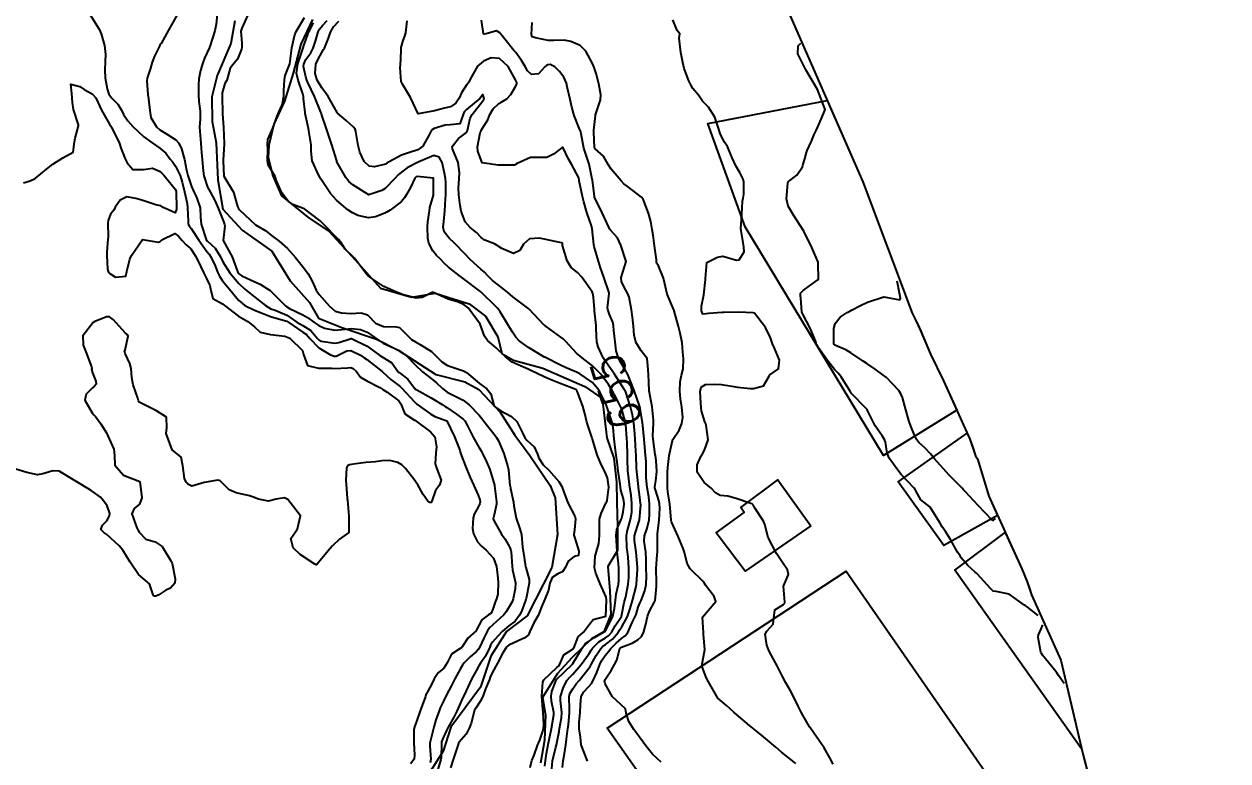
# Model space of a CAD drawing. Header units: metres. Extents: x 292545 to 299085, y 7450245 to 7463078.
# Drawn here: x 296730.3 to 296879.5, y 7461394.4 to 7461485.7 of the extents above; entities that cross this region are included whole.
import ezdxf
from ezdxf.enums import TextEntityAlignment as Align

# ---------------------------------------------------------------- set-up
doc = ezdxf.new("R2010")
doc.units = ezdxf.units.M
for name, color, linetype in [('Area', 45, 'Continuous'), ('Cotas', 45, 'Continuous'), ('Curvas de Nivel 1m', 11, 'Continuous'), ('Curvas de Nivel 5m', 15, 'Continuous'), ('Edificações', 30, 'Continuous'), ('Hidrografia', 140, 'Continuous')]:
    doc.layers.add(name, color=color, linetype=linetype)
doc.styles.add('Style-STANDARD', font='STANDARD.shx')

msp = doc.modelspace()

# ---------------------------------------------------------------- linework, layer by layer
at = {"layer": 'Area'}
msp.add_polyline3d([(296824.81, 7461487.81, 659.6), (296834.25, 7461466.2, 665.11), (296840.39, 7461449.93, 665.02), (296841.13, 7461448.41, 665.09), (296842.68, 7461444.85, 665.62), (296844.28, 7461441.51, 665.56), (296847.54, 7461434.29, 666.28), (296848.24, 7461432.23, 666.05), (296848.47, 7461431.85, 666.07), (296849.89, 7461427.22, 665.39), (296853.98, 7461418.21, 664.12), (296854.64, 7461416.6, 664.11), (296855.2, 7461414.98, 664.23), (296858.84, 7461406.88, 659.52), (296861.2, 7461396.69, 659.38), (296861.6, 7461395.14, 659.33), (296866.39, 7461376.63, 662.44), (296866.95, 7461373.55, 663.14), (296873.93, 7461351.3, 656.9), (296878.39, 7461335.53, 662.44), (296879.54, 7461331.29, 660.37)], dxfattribs=at)
at = {"layer": 'Curvas de Nivel 1m', "flags": 128}
for points, elevation in [([(296749.27, 7461486.98), (296748.15, 7461485), (296747.24, 7461483.35), (296747.1, 7461483.14), (296747.03, 7461483.01), (296746.44, 7461481.79), (296746.15, 7461481.02), (296745.94, 7461480.28), (296745.53, 7461479.03), (296745.49, 7461478.72), (296745.61, 7461477.03), (296745.7, 7461476.47), (296745.84, 7461475.02), (296745.99, 7461474.16), (296746.66, 7461473.01), (296747.11, 7461472.63), (296748.03, 7461472.07), (296749.09, 7461471.41), (296749.45, 7461470.98), (296749.76, 7461470.29), (296750.16, 7461468.97), (296750.38, 7461467.64), (296750.55, 7461466.96), (296751.02, 7461465.63), (296751.32, 7461464.96), (296751.65, 7461464.31), (296752.09, 7461462.95), (296752.13, 7461461.8), (296752.22, 7461460.95), (296752.84, 7461459.04), (296752.89, 7461458.94), (296752.94, 7461458.89), (296753.96, 7461457.95), (296754.6, 7461456.91), (296754.91, 7461456.28), (296755.77, 7461454.9), (296756.88, 7461453.61), (296757.65, 7461452.88), (296758.86, 7461451.9), (296759.46, 7461451.46), (296760.19, 7461450.85), (296760.85, 7461450.47), (296761.41, 7461450.27), (296762.84, 7461449.66), (296764.1, 7461448.81), (296764.82, 7461448.37), (296765.81, 7461447.78), (296766.65, 7461446.77), (296766.8, 7461446.6), (296767.11, 7461446.45), (296768.79, 7461446.2), (296769.27, 7461446.27), (296770.68, 7461446.73), (296770.77, 7461446.76), (296770.8, 7461446.77), (296770.84, 7461446.76), (296770.93, 7461446.73), (296772.79, 7461445.81), (296774.38, 7461444.68), (296774.77, 7461444.43), (296775.84, 7461443.74), (296776.65, 7461442.65), (296776.7, 7461442.59), (296776.75, 7461442.55), (296777.83, 7461441.73), (296778.66, 7461440.63), (296778.73, 7461440.54), (296778.96, 7461440.4), (296780.72, 7461439.43), (296782.09, 7461438.59), (296782.48, 7461438.36), (296782.7, 7461438.23), (296783.86, 7461437.4), (296784.69, 7461436.79), (296784.9, 7461436.56), (296785.22, 7461436.01), (296785.94, 7461434.55), (296786.64, 7461433.3), (296786.93, 7461432.83), (296787.09, 7461432.53), (296787.59, 7461431.5), (296788, 7461430.52), (296788.58, 7461428.6), (296788.6, 7461428.51), (296788.61, 7461428.49), (296788.85, 7461426.51), (296788.84, 7461426.22), (296788.54, 7461424.9), (296788.46, 7461424.58), (296788.44, 7461424.51), (296788.44, 7461424.42), (296788.53, 7461424.21), (296789.48, 7461422.5), (296789.9, 7461421.89), (296790.5, 7461420.86), (296790.62, 7461420.49), (296790.65, 7461420.33), (296790.78, 7461418.49), (296790.84, 7461418.1), (296791.18, 7461416.48), (296791.17, 7461415.74), (296790.91, 7461414.49), (296790.78, 7461414.12), (296790.41, 7461413.51), (296790.02, 7461412.88), (296789.74, 7461412.5), (296788.38, 7461411.26), (296787.98, 7461410.92), (296787.72, 7461410.53), (296787.26, 7461409.63), (296786.77, 7461408.54), (296786.62, 7461408.26), (296786.34, 7461407.96), (296785.56, 7461407.32), (296784.82, 7461406.56), (296784.61, 7461406.27), (296784.32, 7461405.77), (296783.67, 7461404.57), (296783.21, 7461403.66), (296782.65, 7461402.58), (296782.27, 7461401.83), (296781.87, 7461400.98), (296781.71, 7461400.6), (296781.32, 7461399.52), (296781.06, 7461398.6), (296780.89, 7461397.94), (296780.59, 7461396.61), (296780.58, 7461396.23), (296780.68, 7461394.61), (296780.63, 7461394.15)], 654), ([(296754.2, 7461486.92), (296754.06, 7461485.73), (296753.92, 7461484.93), (296753.29, 7461482.99), (296753.26, 7461482.94), (296753.25, 7461482.92), (296753.23, 7461482.85), (296752.64, 7461481.52), (296752.44, 7461480.95), (296752.15, 7461480), (296751.93, 7461478.95), (296751.9, 7461478.22), (296751.9, 7461476.95), (296751.94, 7461476.16), (296752.09, 7461474.95), (296752.08, 7461474), (296752, 7461472.95), (296752.08, 7461471.97), (296752.19, 7461470.95), (296752.24, 7461469.78), (296752.32, 7461468.95), (296752.46, 7461467.54), (296752.54, 7461466.95), (296753.02, 7461465.55), (296753.34, 7461464.94), (296753.93, 7461463.86), (296754.32, 7461462.92), (296754.97, 7461461.27), (296755.12, 7461460.91), (296755.15, 7461460.72), (296754.94, 7461458.91), (296756.05, 7461456.9), (296756.73, 7461455.06), (296756.81, 7461454.89), (296756.89, 7461454.8), (296757.24, 7461454.54), (296758.88, 7461453.78), (296759.54, 7461453.52), (296760.56, 7461452.84), (296760.76, 7461452.73), (296760.87, 7461452.65), (296762.68, 7461450.82), (296762.85, 7461450.7), (296763.15, 7461450.51), (296764.83, 7461449.71), (296765.42, 7461449.38), (296766.17, 7461448.78), (296766.57, 7461448.53), (296766.82, 7461448.38), (296767.51, 7461448.07), (296768.81, 7461447.8), (296769.68, 7461447.88), (296770.82, 7461448.02), (296771.99, 7461447.89), (296772.81, 7461447.55), (296774.05, 7461446.69), (296774.8, 7461446.19), (296775.68, 7461445.78), (296776.78, 7461445.27), (296777.66, 7461444.64), (296778.76, 7461443.5), (296779.67, 7461442.62), (296780.75, 7461441.82), (296781.42, 7461441.28), (296782.14, 7461440.59), (296782.73, 7461440.13), (296783.63, 7461439.66), (296784.71, 7461439.12), (296785.45, 7461438.55), (296786.69, 7461437.27), (296787.02, 7461436.87), (296787.28, 7461436.53), (296788.66, 7461434.75), (296788.83, 7461434.51), (296789.08, 7461434.08), (296789.76, 7461432.5), (296790.24, 7461430.87), (296790.31, 7461430.49), (296790.51, 7461428.56), (296790.52, 7461428.49), (296790.58, 7461428.17), (296790.93, 7461426.49), (296791.01, 7461426.04), (296791.28, 7461424.48), (296791.69, 7461423.31), (296791.93, 7461422.48), (296792.08, 7461420.89), (296792.13, 7461420.47), (296792.44, 7461418.49), (296792.45, 7461418.47), (296792.46, 7461418.39), (296792.9, 7461416.91), (296792.89, 7461416.46), (296792.51, 7461414.55), (296792.49, 7461414.47), (296792.47, 7461414.42), (296792.42, 7461414.29), (296791.93, 7461412.95), (296791.71, 7461412.48), (296791.15, 7461411.72), (296790.38, 7461411.16), (296789.58, 7461410.5), (296789.01, 7461409.86), (296788.35, 7461409.11), (296788.11, 7461408.76), (296788, 7461408.52), (296787.46, 7461407.4), (296786.87, 7461406.53), (296786.65, 7461406.2), (296786.31, 7461405.57), (296785.94, 7461404.91), (296785.74, 7461404.55), (296785.27, 7461403.57), (296784.81, 7461402.55), (296784.64, 7461402.18), (296784.26, 7461401.32), (296783.91, 7461400.57), (296783.53, 7461399.85), (296782.84, 7461398.58), (296782.64, 7461398.17), (296782.21, 7461397.26), (296782.02, 7461396.77), (296782, 7461396.59), (296781.98, 7461394.8), (296781.95, 7461394.59), (296781.54, 7461393.23)], 653), ([(296758.01, 7461486.88), (296757.26, 7461485.24), (296757.16, 7461484.99), (296757.15, 7461484.89), (296757.24, 7461483.37), (296757.27, 7461482.93), (296757.28, 7461482.89), (296757.23, 7461482.64), (296756.73, 7461481.38), (296756.3, 7461480.9), (296755.8, 7461480.3), (296755.44, 7461478.91), (296755.37, 7461478.72), (296755.17, 7461478.37), (296754.84, 7461477.23), (296754.81, 7461476.92), (296754.81, 7461476.58), (296754.85, 7461474.91), (296754.86, 7461474.64), (296754.99, 7461472.91), (296755.05, 7461470.94), (296755.05, 7461470.91), (296755.05, 7461470.88), (296754.96, 7461468.91), (296754.96, 7461468.81), (296755.04, 7461466.91), (296756.21, 7461464.9), (296756.74, 7461463.14), (296756.85, 7461462.89), (296756.99, 7461462.72), (296758.96, 7461460.87), (296760.22, 7461460.12), (296760.95, 7461459.55), (296761.88, 7461458.83), (296762.93, 7461457.94), (296763.9, 7461456.81), (296764.9, 7461455.56), (296765.5, 7461454.79), (296765.98, 7461453.88), (296766.48, 7461452.78), (296766.86, 7461452.23), (296768.12, 7461450.76), (296768.84, 7461450.15), (296769.62, 7461449.96), (296770.83, 7461449.89), (296772.07, 7461449.95), (296772.83, 7461449.71), (296773.85, 7461448.69), (296774.82, 7461448.24), (296776.38, 7461448.22), (296776.82, 7461448.14), (296778.32, 7461446.63), (296778.8, 7461446.34), (296779.39, 7461446.03), (296780.78, 7461445.17), (296781.37, 7461444.6), (296782.07, 7461443.89), (296782.76, 7461443.44), (296784.48, 7461442.84), (296784.75, 7461442.75), (296785.12, 7461442.56), (296786.73, 7461441.21), (296787.64, 7461440.53), (296788.12, 7461439.92), (296788.52, 7461438.51), (296788.57, 7461438.38), (296788.7, 7461438.25), (296789.39, 7461437.81), (296790.69, 7461437.12), (296791.36, 7461436.48), (296792.05, 7461435.09), (296792.36, 7461434.47), (296792.65, 7461434.12), (296793.52, 7461433.33), (296793.94, 7461432.45), (296794.1, 7461431.92), (296794.62, 7461431.12), (296795.32, 7461430.43), (296796.59, 7461429.06), (296796.95, 7461428.42), (296797.16, 7461427.83), (296797.69, 7461426.41), (296798.54, 7461424.76), (296798.65, 7461424.4), (296798.52, 7461423.06), (296798.45, 7461422.47), (296798.45, 7461422.4), (296798.51, 7461422.13), (296798.91, 7461420.81), (296799.06, 7461420.39), (296799.01, 7461419.87), (296798.48, 7461419.75), (296797.72, 7461419.17), (296797.41, 7461418.41), (296797.03, 7461417.84), (296796.45, 7461417.59), (296795.73, 7461417.15), (296795.46, 7461416.43), (296795.27, 7461415.59), (296794.82, 7461414.44), (296794.71, 7461414.15), (296794.41, 7461413.52), (296794.12, 7461412.72), (296794, 7461412.45), (296793.45, 7461411.52), (296792.98, 7461410.46), (296792.81, 7461410.02), (296792.36, 7461409.68), (296791.53, 7461409.3), (296790.35, 7461408.77), (296790.2, 7461408.64), (296790.08, 7461408.49), (296789.62, 7461407.79), (296788.95, 7461406.51), (296788.31, 7461405.34), (296788.06, 7461404.77), (296787.97, 7461404.52), (296787.49, 7461403.33), (296787.18, 7461402.53), (296786.9, 7461401.9), (296786.26, 7461400.95), (296786.11, 7461400.69), (296786.06, 7461400.54), (296785.71, 7461399.08), (296785.51, 7461398.55), (296785.07, 7461397.71), (296784.21, 7461396.74), (296784.14, 7461396.62), (296784.12, 7461396.56), (296784.1, 7461396.45), (296783.48, 7461394.57), (296783.13, 7461393.53)], 652), ([(296793.03, 7461393.6), (296793.23, 7461394.46), (296793.52, 7461395.13), (296793.98, 7461396.45), (296794.04, 7461396.62), (296794.21, 7461396.96), (296794.57, 7461398.1), (296794.65, 7461398.44), (296794.69, 7461398.9), (296794.62, 7461400.44), (296794.58, 7461400.77), (296794.45, 7461402.45), (296794.58, 7461404.16), (296794.73, 7461404.44), (296796.32, 7461405.97), (296796.55, 7461406.19), (296796.69, 7461406.42), (296797.2, 7461407.54), (296798.34, 7461408.3), (296798.41, 7461408.4), (296798.97, 7461409.78), (296799.63, 7461410.38), (296800.38, 7461411.38), (296800.82, 7461411.93), (296802.39, 7461412.35), (296802.48, 7461414.3), (296802.48, 7461414.35), (296802.43, 7461414.7), (296801.69, 7461416.36), (296801.14, 7461417.68), (296801, 7461418.36), (296801.08, 7461419.77), (296801.23, 7461420.36), (296801.51, 7461421.36), (296801.63, 7461422.36), (296801.6, 7461423.28), (296801.63, 7461424.36), (296801.83, 7461425.07), (296802.41, 7461426.35), (296802.47, 7461426.44), (296802.57, 7461426.71), (296802.76, 7461428.35), (296802.6, 7461429.5), (296802.23, 7461430.35), (296801.81, 7461431.17), (296801.31, 7461432.36), (296800.74, 7461434.28), (296800.72, 7461434.37), (296800.66, 7461434.56), (296800.05, 7461436.38), (296799.79, 7461437.48), (296799.56, 7461438.38), (296798.86, 7461440.25), (296798.78, 7461440.39), (296798.72, 7461440.43), (296798.66, 7461440.46), (296796.73, 7461441.18), (296795.49, 7461441.69), (296794.75, 7461442), (296793.89, 7461442.45), (296793.1, 7461442.81), (296792.76, 7461442.96), (296791.89, 7461443.35), (296790.77, 7461443.84), (296789.96, 7461444.5), (296788.79, 7461445.61), (296787.73, 7461446.53), (296787.34, 7461447.06), (296786.82, 7461448.54), (296785.31, 7461450.56), (296784.85, 7461450.96), (296784.14, 7461451.28), (296782.86, 7461451.65), (296781.02, 7461452.46), (296780.87, 7461452.46), (296779.64, 7461451.84), (296778.86, 7461451.76), (296777.31, 7461452.2), (296776.87, 7461452.37), (296776.16, 7461452.66), (296775.24, 7461453.04), (296774.88, 7461453.22), (296773.27, 7461454.31), (296772.89, 7461454.59), (296772.83, 7461454.63), (296772.76, 7461454.7), (296772.35, 7461455.26), (296771.22, 7461456.72), (296770.93, 7461457.01), (296770.06, 7461457.86), (296769.49, 7461458.74), (296769.25, 7461459.05), (296768.95, 7461459.35), (296767.57, 7461460.76), (296766.97, 7461461.34), (296765.08, 7461462.8), (296765.02, 7461462.83), (296764.99, 7461462.84), (296763.57, 7461463.38), (296763, 7461463.78), (296762.21, 7461464.83), (296761.55, 7461466.31), (296761.38, 7461466.84), (296761.04, 7461467.49), (296760.52, 7461468.31), (296760.45, 7461468.85), (296760.47, 7461470.24), (296760.44, 7461470.85), (296760.49, 7461471.46), (296761.11, 7461472.84), (296761.63, 7461474.33), (296761.84, 7461474.83), (296762.25, 7461475.72), (296762.46, 7461476.83), (296762.48, 7461477.51), (296762.56, 7461478.83), (296762.65, 7461479.36), (296763.2, 7461480.82), (296763.47, 7461482.82), (296763.78, 7461484.28), (296764, 7461484.81), (296765.03, 7461486.55)], 652), ([(296795.64, 7461392.95), (296795.8, 7461394.43), (296796.2, 7461396.1), (296796.28, 7461396.34), (296796.3, 7461396.42), (296796.6, 7461398.05), (296796.66, 7461398.42), (296796.91, 7461399.75), (296796.93, 7461400.41), (296796.77, 7461401.91), (296796.78, 7461402.41), (296797.14, 7461403.57), (296797.62, 7461404.41), (296797.94, 7461404.77), (296798.31, 7461405.15), (296799.36, 7461406.38), (296800.34, 7461407.74), (296800.58, 7461408.13), (296800.75, 7461408.37), (296801.55, 7461409.16), (296802.36, 7461409.65), (296802.78, 7461409.94), (296803.09, 7461410.34), (296803.57, 7461411.15), (296804.34, 7461412.33), (296804.36, 7461412.37), (296804.4, 7461412.57), (296804.69, 7461414.06), (296804.75, 7461414.33), (296804.86, 7461414.76), (296805.18, 7461416.32), (296805.26, 7461417.13), (296805.24, 7461418.32), (296805.15, 7461419.65), (296805.08, 7461420.32), (296805.02, 7461420.84), (296804.97, 7461422.32), (296805.06, 7461422.86), (296805.46, 7461424.32), (296805.61, 7461425.24), (296805.64, 7461426.31), (296805.52, 7461427.36), (296805.38, 7461428.31), (296805.19, 7461429.73), (296805.14, 7461430.31), (296805.09, 7461431.85), (296805.08, 7461432.32), (296805.05, 7461433.92), (296805.02, 7461434.32), (296804.86, 7461436.14), (296804.83, 7461436.32), (296804.69, 7461436.95), (296804.37, 7461438), (296804.23, 7461438.33), (296803.72, 7461439.34), (296803.19, 7461440.34), (296802.73, 7461441.08), (296801.78, 7461442.36), (296800.76, 7461443.4), (296799.45, 7461444.38), (296798.78, 7461444.94), (296797.44, 7461446.41), (296797.11, 7461446.72), (296796.81, 7461446.94), (296794.99, 7461448.27), (296794.82, 7461448.39), (296794.8, 7461448.42), (296794.77, 7461448.44), (296792.84, 7461450.46), (296790.86, 7461451.95), (296790.21, 7461452.5), (296788.88, 7461453.56), (296788.34, 7461453.97), (296787.78, 7461454.53), (296787.36, 7461454.99), (296786.9, 7461455.36), (296785.58, 7461456.55), (296784.92, 7461457.27), (296783.65, 7461458.57), (296782.95, 7461459.22), (296782.36, 7461459.99), (296782.24, 7461460.59), (296782.3, 7461461.26), (296782.44, 7461462.59), (296782.52, 7461464.1), (296782.54, 7461464.59), (296782.56, 7461466.12), (296782.51, 7461466.59), (296782.38, 7461467.25), (296782.1, 7461468.59), (296781.71, 7461469.24), (296781.07, 7461469.45), (296779.11, 7461468.63), (296779.08, 7461468.61), (296779.06, 7461468.61), (296777.77, 7461467.93), (296777.04, 7461467.41), (296776.65, 7461467.05), (296776.28, 7461466.66), (296775.02, 7461465.37), (296774.6, 7461465.1), (296773.36, 7461464.7), (296773.1, 7461464.61), (296773.01, 7461464.6), (296772.79, 7461464.7), (296771.02, 7461465.84), (296770.54, 7461466.24), (296770.17, 7461466.73), (296769.06, 7461468.69), (296769.03, 7461468.75), (296769.02, 7461468.79), (296768.42, 7461470.76), (296768.1, 7461471.76), (296767.76, 7461472.76), (296767.13, 7461474.59), (296767.08, 7461474.77), (296767.05, 7461474.85), (296766.29, 7461476.78), (296765.44, 7461478.52), (296765.32, 7461478.79), (296765.19, 7461479.19), (296764.9, 7461480.49), (296764.93, 7461480.79), (296765.21, 7461481.35), (296765.81, 7461482.19), (296766.11, 7461482.78), (296766.38, 7461483.63), (296766.73, 7461484.78), (296766.9, 7461485.13), (296767.26, 7461485.56), (296767.84, 7461486.2)], 654), ([(296800.14, 7461394.38), (296800.08, 7461394.49), (296799.35, 7461396.39), (296799.24, 7461397.37), (296799.11, 7461398.39), (296799.08, 7461399.22), (296799.2, 7461400.39), (296799.25, 7461401.37), (296799.36, 7461402.38), (296799.67, 7461402.99), (296800.29, 7461403.65), (296800.64, 7461404.02), (296800.84, 7461404.36), (296801.29, 7461405.38), (296801.66, 7461406.36), (296801.87, 7461406.81), (296802.33, 7461407.48), (296802.72, 7461407.97), (296803.03, 7461408.34), (296803.69, 7461409), (296804.36, 7461409.58), (296804.78, 7461409.91), (296805.12, 7461410.32), (296805.7, 7461411.63), (296806.04, 7461412.31), (296806.15, 7461412.55), (296806.41, 7461413.45), (296806.66, 7461414.06), (296806.78, 7461414.3), (296807.24, 7461415.48), (296807.39, 7461416.29), (296807.43, 7461417.31), (296807.42, 7461418.29), (296807.39, 7461419.38), (296807.35, 7461420.29), (296807.15, 7461421.65), (296807.19, 7461422.29), (296807.54, 7461423.27), (296807.77, 7461424.29), (296807.83, 7461425.01), (296807.83, 7461426.29), (296807.72, 7461427.14), (296807.51, 7461428.29), (296807.4, 7461429.49), (296807.41, 7461430.29), (296807.38, 7461431.53), (296807.31, 7461432.29), (296807.19, 7461433.75), (296807.14, 7461434.3), (296806.99, 7461435.98), (296806.96, 7461436.3), (296806.7, 7461437.86), (296806.62, 7461438.3), (296806.58, 7461438.42), (296805.93, 7461440.31), (296805.39, 7461441.67), (296805.12, 7461442.32), (296804.76, 7461442.98), (296804.25, 7461443.81), (296803.97, 7461444.33), (296803.7, 7461445.26), (296803.55, 7461446.34), (296803.39, 7461447.77), (296803.35, 7461448.34), (296803.27, 7461448.78), (296802.84, 7461449.76), (296802.64, 7461450.35), (296802.62, 7461450.58), (296802.81, 7461452.35), (296802.8, 7461452.42), (296802.14, 7461454.36), (296801.72, 7461455.54), (296801.47, 7461456.36), (296800.94, 7461458.18), (296800.9, 7461458.37), (296800.89, 7461458.42), (296800.7, 7461460.37), (296800.62, 7461460.73), (296800.05, 7461462.38), (296799.68, 7461463.71), (296799.52, 7461464.38), (296799.11, 7461466.31), (296799.1, 7461466.39), (296799.04, 7461466.7), (296798.16, 7461468.4), (296797.74, 7461469.08), (296797.11, 7461470.42), (296797.1, 7461470.44), (296797.08, 7461470.46), (296797.03, 7461470.47), (296796.95, 7461470.42), (296795.89, 7461469.62), (296795.07, 7461469.22), (296794.31, 7461469.2), (296793.07, 7461469.19), (296791.4, 7461468.48), (296791.2, 7461468.35), (296791.06, 7461468.28), (296789.31, 7461468.26), (296789.06, 7461468.28), (296787.06, 7461468.53), (296786.54, 7461470), (296786.48, 7461470.54), (296786.83, 7461472.26), (296786.93, 7461472.53), (296786.99, 7461472.65), (296787.11, 7461472.86), (296787.75, 7461473.89), (296788.01, 7461474.52), (296788.42, 7461475.24), (296789.15, 7461475.91), (296789.52, 7461476.13), (296790.11, 7461476.5), (296790.63, 7461477.03), (296791.17, 7461477.93), (296791.35, 7461478.32), (296791.35, 7461478.49), (296791.3, 7461478.6), (296791.19, 7461478.82), (296790.29, 7461480.5), (296789.21, 7461481.5), (296788.16, 7461481.57), (296787.21, 7461481.14), (296786.49, 7461480.54), (296785.56, 7461478.93), (296785.39, 7461478.56), (296785.32, 7461478.42), (296785.18, 7461478.24), (296784.49, 7461477.24), (296784.19, 7461476.57), (296783.79, 7461475.93), (296783.14, 7461475.51), (296782.41, 7461475.32), (296781.14, 7461475.01), (296779.13, 7461474.63), (296778.16, 7461476.64), (296777.18, 7461478.29), (296777.01, 7461478.65), (296776.91, 7461480.36), (296776.92, 7461480.65), (296777, 7461482.43), (296777, 7461482.65), (296777.02, 7461482.86), (296777.24, 7461483.59), (296777.53, 7461484.36), (296777.58, 7461484.65), (296777.77, 7461486.15)], 656), ([(296809.28, 7461394.27), (296808.19, 7461395.25), (296807.35, 7461396.29), (296806.23, 7461397.79), (296805.85, 7461398.31), (296805.24, 7461399.31), (296804.92, 7461400.32), (296804.82, 7461400.88), (296804.26, 7461401.41), (296803.23, 7461402.34), (296802.3, 7461403.95), (296802.25, 7461404.35), (296802.26, 7461404.39), (296802.3, 7461404.51), (296803.05, 7461405.61), (296803.48, 7461406.34), (296803.75, 7461406.91), (296804.15, 7461408.33), (296804.23, 7461408.45), (296804.35, 7461408.52), (296805.67, 7461409), (296806.36, 7461409.43), (296806.83, 7461409.84), (296807.05, 7461410.29), (296807.34, 7461411.34), (296807.57, 7461412.29), (296807.79, 7461412.89), (296808.41, 7461414.06), (296808.49, 7461414.2), (296808.52, 7461414.28), (296808.68, 7461416.04), (296808.7, 7461416.28), (296808.69, 7461416.52), (296808.63, 7461418.28), (296808.78, 7461419.98), (296808.81, 7461420.28), (296808.81, 7461420.59), (296808.79, 7461422.28), (296808.81, 7461422.57), (296809.01, 7461424.27), (296809.08, 7461425.74), (296809.06, 7461426.27), (296808.97, 7461426.68), (296808.58, 7461427.88), (296808.47, 7461428.28), (296808.46, 7461428.4), (296808.59, 7461429.11), (296808.71, 7461430.28), (296808.62, 7461431.65), (296808.54, 7461432.28), (296808.52, 7461432.39), (296808.26, 7461434.28), (296808.24, 7461434.7), (296808.31, 7461436.28), (296808.31, 7461436.66), (296808.15, 7461438.29), (296808.02, 7461438.98), (296807.78, 7461440.29), (296807.73, 7461441.3), (296807.68, 7461442.29), (296807.61, 7461443.44), (296807.51, 7461444.29), (296806.78, 7461445.23), (296806.13, 7461446.31), (296805.93, 7461447.18), (296805.84, 7461448.31), (296805.72, 7461449.43), (296805.59, 7461450.31), (296805.29, 7461451.89), (296805.14, 7461452.32), (296804.88, 7461452.78), (296804.35, 7461453.79), (296804.31, 7461454.33), (296804.91, 7461456.32), (296804.24, 7461458.33), (296803.85, 7461459.24), (296802.96, 7461460.19), (296802.85, 7461460.35), (296802.75, 7461460.57), (296801.94, 7461462.36), (296801.01, 7461464.29), (296800.98, 7461464.37), (296800.98, 7461464.41), (296800.74, 7461466.37), (296800.68, 7461466.73), (296800.34, 7461468.38), (296799.96, 7461469.5), (296799.67, 7461470.38), (296799.35, 7461472.14), (296799.3, 7461472.39), (296799.11, 7461472.85), (296798.46, 7461474.4), (296798.19, 7461475.45), (296797.96, 7461476.4), (296797.6, 7461477.98), (296797.5, 7461478.41), (296797.19, 7461479.16), (296796.67, 7461479.89), (296796.06, 7461480.43), (296795.49, 7461480.72), (296795.21, 7461480.7), (296795.02, 7461480.63), (296794.82, 7461480.44), (296794.04, 7461479.6), (296793.19, 7461479.48), (296792.69, 7461479.96), (296792.4, 7461480.47), (296791.96, 7461481.23), (296791.22, 7461482.21), (296790.99, 7461482.49), (296789.86, 7461483.89), (296789.38, 7461484.51), (296789.25, 7461484.65), (296788.86, 7461484.92), (296787.55, 7461484.53), (296787.29, 7461484.49), (296787.25, 7461484.49), (296787.21, 7461484.53), (296786.98, 7461486.25)], 657), ([(296830.57, 7461394.02), (296830.19, 7461394.78), (296829.48, 7461396.03), (296828.22, 7461397.81), (296828.13, 7461397.95), (296828.06, 7461398.04), (296827.66, 7461398.62), (296826.82, 7461400.06), (296826.62, 7461400.43), (296826.26, 7461401.19), (296825.84, 7461402.07), (296825.28, 7461403.09), (296824.73, 7461404.09), (296824.31, 7461404.89), (296823.68, 7461406.1), (296822.96, 7461407.48), (296822.63, 7461408.11), (296822.35, 7461408.77), (296822.14, 7461410.11), (296822.38, 7461410.51), (296823.14, 7461411.35), (296823.22, 7461412.1), (296823.35, 7461413.15), (296824.41, 7461413.81), (296824.57, 7461413.92), (296824.61, 7461414.09), (296824.44, 7461416.09), (296825.04, 7461417.5), (296824.93, 7461418.09), (296824.47, 7461418.77), (296823.58, 7461420.1), (296822.51, 7461422.11), (296822.13, 7461423.71), (296821.96, 7461424.12), (296820.85, 7461425.84), (296820.66, 7461426.14), (296820.63, 7461426.2), (296820.56, 7461426.27), (296820.4, 7461426.31), (296818.57, 7461426.94), (296817.53, 7461427.21), (296816.57, 7461427.31), (296816, 7461427.62), (296815.48, 7461428.2), (296814.99, 7461428.61), (296814.59, 7461428.91), (296813.73, 7461430.22), (296813.72, 7461431.11), (296814.22, 7461432.21), (296814.37, 7461432.48), (296814.64, 7461432.92), (296815.08, 7461434.2), (296814.85, 7461436.04), (296814.8, 7461436.21), (296814.76, 7461436.28), (296814.69, 7461436.45), (296814.28, 7461437.79), (296814.22, 7461438.21), (296814.19, 7461438.74), (296814.09, 7461440.22), (296814.21, 7461440.73), (296814.74, 7461441.08), (296815.83, 7461441.1), (296816.74, 7461441.06), (296818.02, 7461440.88), (296818.73, 7461440.72), (296820.3, 7461440.57), (296820.73, 7461440.56), (296821.94, 7461440.91), (296822.65, 7461442.11), (296822.68, 7461442.18), (296822.75, 7461442.26), (296823.83, 7461443.03), (296823.93, 7461444.1), (296823.32, 7461445.58), (296823.06, 7461446.11), (296822.8, 7461446.85), (296822.18, 7461448.12), (296820.84, 7461449.9), (296820.67, 7461449.96), (296818.84, 7461450.02), (296817.04, 7461449.98), (296816.84, 7461449.98), (296815.14, 7461449.89), (296814.84, 7461449.82), (296814.44, 7461449.8), (296814.28, 7461450.21), (296814.27, 7461450.79), (296814.55, 7461452.2), (296814.75, 7461454.07), (296814.76, 7461454.2), (296814.91, 7461456.2), (296816.26, 7461456.85), (296816.92, 7461456.96), (296818.61, 7461456.47), (296818.92, 7461456.53), (296819.56, 7461457.52), (296819.52, 7461458.15), (296819.42, 7461458.63), (296819.17, 7461460.16), (296819.16, 7461460.36), (296819.25, 7461462.16), (296819.35, 7461463.81), (296819.42, 7461464.15), (296819.52, 7461464.66), (296819.5, 7461466.15), (296819.41, 7461466.53), (296819.04, 7461467.25), (296818.53, 7461468.17), (296818.08, 7461469.16), (296817.67, 7461470.17), (296817.47, 7461470.56), (296817.09, 7461471.16), (296816.58, 7461472.19), (296816.32, 7461472.98), (296815.92, 7461474.19), (296815.15, 7461475.44), (296814.77, 7461475.82), (296814.4, 7461476.21), (296813.87, 7461476.93), (296813.17, 7461477.77), (296812.92, 7461478.23), (296812.71, 7461478.7), (296812.13, 7461480.24), (296811.95, 7461480.98), (296811.69, 7461482.24), (296811.49, 7461484.01), (296811.52, 7461484.25), (296811.56, 7461484.55), (296811.26, 7461484.96), (296810.69, 7461486.26)], 659), ([(296794.84, 7461393.77), (296794.9, 7461394.44), (296795.06, 7461395.31), (296795.25, 7461396.43), (296795.41, 7461397.24), (296795.65, 7461398.43), (296795.95, 7461400.13), (296795.95, 7461400.42), (296795.66, 7461401.83), (296795.6, 7461402.43), (296795.69, 7461403.02), (296796.24, 7461404.42), (296796.3, 7461404.51), (296797.26, 7461405.46), (296798.26, 7461406.4), (296798.29, 7461406.43), (296798.32, 7461406.48), (296799.47, 7461408.38), (296799.82, 7461408.91), (296800.36, 7461409.31), (296801, 7461409.72), (296802.09, 7461410.35), (296802.27, 7461410.46), (296802.38, 7461410.62), (296802.99, 7461411.74), (296803.25, 7461412.34), (296803.46, 7461413.29), (296803.58, 7461414.34), (296803.68, 7461415.09), (296803.95, 7461416.33), (296804.01, 7461416.78), (296803.99, 7461418.33), (296803.96, 7461418.84), (296803.81, 7461420.34), (296803.76, 7461421.08), (296803.69, 7461422.34), (296803.78, 7461423.08), (296804.31, 7461424.33), (296804.37, 7461424.49), (296804.55, 7461425.28), (296804.69, 7461426.19), (296804.69, 7461426.32), (296804.57, 7461426.88), (296804.24, 7461427.99), (296804.21, 7461428.33), (296804.16, 7461428.76), (296803.92, 7461430.33), (296803.79, 7461431.49), (296803.69, 7461432.33), (296803.57, 7461433.26), (296803.44, 7461434.34), (296803.29, 7461435.73), (296803.19, 7461436.34), (296803.07, 7461436.73), (296802.7, 7461437.86), (296802.52, 7461438.35), (296802.39, 7461438.67), (296801.51, 7461440.36), (296800.74, 7461441.32), (296799.19, 7461442.39), (296798.76, 7461442.6), (296797.48, 7461443.13), (296796.76, 7461443.46), (296794.83, 7461444.44), (296794.77, 7461444.47), (296794.7, 7461444.52), (296792.79, 7461445.65), (296791.67, 7461446.48), (296791.25, 7461446.93), (296790.81, 7461447.56), (296790.23, 7461448.5), (296789.28, 7461450.06), (296788.99, 7461450.51), (296788.85, 7461450.67), (296786.9, 7461452.54), (296786.89, 7461452.56), (296786.87, 7461452.56), (296786.74, 7461452.68), (296784.89, 7461454.09), (296784.22, 7461454.57), (296782.9, 7461455.61), (296782.41, 7461456.08), (296781.89, 7461456.6), (296781.39, 7461457.07), (296780.93, 7461457.63), (296780.45, 7461458.61), (296780.33, 7461459.23), (296780.28, 7461460.62), (296780.34, 7461461.25), (296780.53, 7461462.61), (296780.58, 7461463.03), (296781.01, 7461464.53), (296781.03, 7461464.61), (296781.03, 7461464.63), (296781.04, 7461466.61), (296781.03, 7461466.64), (296781, 7461466.64), (296779.04, 7461466.84), (296778.87, 7461466.8), (296778.73, 7461466.63), (296778.16, 7461465.5), (296777.7, 7461464.64), (296777.44, 7461464.21), (296777, 7461463.72), (296775.66, 7461462.67), (296775.25, 7461462.42), (296774.99, 7461462.3), (296773.83, 7461461.84), (296772.98, 7461461.72), (296771.66, 7461462.03), (296770.99, 7461462.34), (296770.41, 7461462.73), (296769.63, 7461463.37), (296769, 7461463.92), (296768.26, 7461464.76), (296767.03, 7461466.6), (296766.93, 7461466.77), (296766.75, 7461467.06), (296765.97, 7461468.78), (296765.87, 7461469.98), (296765.86, 7461470.78), (296765.62, 7461472.27), (296765.51, 7461472.79), (296765.13, 7461474.65), (296765.11, 7461474.76), (296765.1, 7461474.79), (296764.9, 7461476.54), (296764.9, 7461476.79), (296764.84, 7461477.11), (296764.23, 7461478.8), (296764.05, 7461479.66), (296764.19, 7461480.81), (296764.72, 7461482.3), (296764.87, 7461482.8), (296764.94, 7461483.08), (296765.24, 7461483.87), (296765.47, 7461484.57), (296765.55, 7461484.79), (296766.14, 7461485.91)], 653), ([(296825.97, 7461394.07), (296824.2, 7461395.49), (296823.47, 7461396.1), (296822.21, 7461397.17), (296821.7, 7461397.6), (296821.03, 7461398.13), (296820.23, 7461398.78), (296818.62, 7461400.16), (296818.26, 7461400.47), (296817.35, 7461401.26), (296816.27, 7461402.19), (296815.13, 7461404.2), (296814.86, 7461404.76), (296814.32, 7461406.21), (296814.68, 7461408.2), (296814.52, 7461410.06), (296814.5, 7461410.21), (296814.5, 7461410.33), (296814.39, 7461412.21), (296816.05, 7461414.19), (296815.83, 7461414.78), (296814.75, 7461416.21), (296814.63, 7461416.39), (296814.45, 7461416.65), (296812.86, 7461418.23), (296812.47, 7461418.87), (296812.15, 7461420.23), (296812, 7461420.73), (296811.36, 7461422.24), (296810.53, 7461424.05), (296810.49, 7461424.21), (296810.49, 7461424.25), (296810.49, 7461424.29), (296810.32, 7461426.25), (296810.1, 7461427.78), (296810.03, 7461428.26), (296810.03, 7461429.69), (296810.06, 7461430.26), (296810.08, 7461430.79), (296810.24, 7461432.26), (296810.65, 7461434.13), (296810.68, 7461434.22), (296810.71, 7461434.25), (296811.49, 7461435.42), (296811.83, 7461436.24), (296811.94, 7461436.99), (296811.84, 7461438.24), (296811.66, 7461439.29), (296811.59, 7461440.24), (296811.6, 7461441.38), (296811.77, 7461442.24), (296811.98, 7461443.02), (296812.03, 7461444.24), (296811.96, 7461445.06), (296811.85, 7461446.24), (296811.63, 7461447.42), (296811.41, 7461448.24), (296810.89, 7461450.21), (296810.87, 7461450.25), (296810.84, 7461450.32), (296810.02, 7461452.26), (296809.78, 7461453.16), (296809.53, 7461454.26), (296808.91, 7461455.76), (296808.72, 7461456.08), (296808.68, 7461456.27), (296808.67, 7461456.52), (296808.45, 7461458.28), (296808.26, 7461459.58), (296808.13, 7461460.28), (296807.96, 7461461.27), (296807.7, 7461462.29), (296807.01, 7461464.03), (296806.82, 7461464.3), (296805.03, 7461465.67), (296804.63, 7461465.93), (296804.31, 7461466.33), (296803.05, 7461467.77), (296802.7, 7461468.35), (296802.1, 7461469.38), (296801.08, 7461470.27), (296801.02, 7461470.37), (296801.01, 7461470.45), (296800.89, 7461472.37), (296800.89, 7461472.59), (296801.1, 7461474.37), (296801.1, 7461474.4), (296801.13, 7461474.48), (296801.75, 7461476.36), (296801.78, 7461476.98), (296801.51, 7461478.36), (296801.19, 7461479.62), (296800.96, 7461480.37), (296800.79, 7461480.79), (296799.92, 7461482.38), (296799.23, 7461483.1), (296798.05, 7461483.59), (296797.24, 7461483.74), (296795.96, 7461483.72), (296795.24, 7461483.72), (296793.67, 7461484.03), (296793.25, 7461484.18), (296793.17, 7461484.46), (296793.27, 7461485.95)], 658), ([(296730.19, 7461466.05), (296731.03, 7461466.32), (296731.62, 7461466.6), (296732.34, 7461467.18), (296733.05, 7461467.77), (296733.84, 7461468.37), (296735.06, 7461469.15), (296736.34, 7461469.87), (296736.52, 7461471.14), (296736.61, 7461471.61), (296737.02, 7461473.13), (296737, 7461473.24), (296736.38, 7461475.14), (296736.27, 7461476.01), (296736.17, 7461477.14), (296736.04, 7461478.28), (296737.17, 7461478.02), (296737.7, 7461477.65), (296738.72, 7461477.11), (296739.16, 7461476.62), (296739.86, 7461475.09), (296740.86, 7461473.34), (296741.02, 7461473.08), (296741.11, 7461472.92), (296742.04, 7461471.07), (296742.28, 7461470.27), (296742.8, 7461469.06), (296743.06, 7461468.53), (296743.73, 7461467.73), (296745.05, 7461467.71), (296746.19, 7461467.88), (296747.05, 7461467.51), (296747.32, 7461467.28), (296747.6, 7461467), (296749.02, 7461465.26), (296749.12, 7461464.98), (296749.13, 7461464.86), (296749.16, 7461462.98), (296749.15, 7461462.82), (296748.98, 7461462.35), (296747.5, 7461463), (296747.2, 7461463.22), (296747, 7461463.25), (296746.7, 7461463.31), (296745, 7461463.88), (296744.1, 7461464.14), (296743.01, 7461464.32), (296742.16, 7461463.91), (296741.55, 7461463.07), (296741.4, 7461462.67), (296740.98, 7461462.18), (296740.67, 7461461.39), (296740.65, 7461461.08), (296740.67, 7461459.36), (296740.66, 7461459.08), (296740.53, 7461457.48), (296740.51, 7461457.08), (296740.61, 7461455.37), (296740.7, 7461455.08), (296740.89, 7461454.85), (296741.59, 7461454.37), (296742.89, 7461454.49), (296743.01, 7461455.06), (296743.35, 7461456.62), (296743.57, 7461457.05), (296744.94, 7461459.03), (296746.94, 7461458.7), (296747.15, 7461458.8), (296747.34, 7461459.01), (296748.95, 7461459.79), (296749.42, 7461459.45), (296749.83, 7461458.98), (296750.36, 7461458.39), (296750.93, 7461457.87), (296751.57, 7461456.95), (296752.18, 7461455.67), (296752.5, 7461454.94), (296752.89, 7461454.23), (296753.28, 7461453.34), (296753.37, 7461452.93), (296753.67, 7461451.74), (296754.85, 7461451.06), (296755.08, 7461450.91), (296756.83, 7461449.54), (296758, 7461448.88), (296758.82, 7461448.21), (296759.52, 7461447.57), (296760.81, 7461447.27), (296762.58, 7461447.05), (296762.8, 7461446.99), (296763.21, 7461446.82), (296764.78, 7461445.29), (296764.92, 7461444.8), (296765.41, 7461443.44), (296766.76, 7461443.1), (296768.43, 7461443.08), (296768.76, 7461443.06), (296770.36, 7461443.13), (296770.76, 7461443.17), (296771.08, 7461443.05), (296771.45, 7461442.72), (296771.99, 7461441.96), (296772.74, 7461441.54), (296774.37, 7461440.68), (296774.73, 7461440.45), (296775.27, 7461440.13), (296776.71, 7461439.06), (296776.97, 7461438.66), (296777.46, 7461437.42), (296778.68, 7461436.65), (296778.71, 7461436.63), (296780.66, 7461435.22), (296781.19, 7461434.6), (296781.39, 7461433.35), (296781.31, 7461432.6), (296781.25, 7461431.23), (296781.43, 7461430.6), (296781.99, 7461429.2), (296781.78, 7461428.6), (296781.26, 7461427.92), (296780.83, 7461426.61), (296780.74, 7461426.43), (296780.56, 7461426.43), (296780.31, 7461426.61), (296779.75, 7461427.44), (296779.1, 7461428.62), (296778.59, 7461429.32), (296777.56, 7461430.65), (296777.09, 7461431.12), (296776.62, 7461431.39), (296775.63, 7461431.66), (296774.62, 7461431.59), (296773.83, 7461431.48), (296772.62, 7461431.42), (296771.09, 7461431.2), (296770.62, 7461431.11), (296770.36, 7461430.99), (296770.24, 7461430.73), (296770.16, 7461429.16), (296770.18, 7461428.73), (296770.34, 7461426.95), (296770.36, 7461426.73), (296770.54, 7461424.73), (296770.51, 7461422.73), (296769.36, 7461421.89), (296768.5, 7461421.08), (296768.22, 7461420.75), (296767.15, 7461419.44), (296766.61, 7461418.78), (296766.47, 7461418.7), (296766.3, 7461418.78), (296764.48, 7461420), (296763.63, 7461420.81), (296763.34, 7461421.97), (296763.9, 7461422.81), (296764.15, 7461423.17), (296764.54, 7461424.8), (296762.96, 7461426.82), (296762.56, 7461427.02), (296761.52, 7461426.84), (296760.56, 7461426.6), (296759.34, 7461426.86), (296758.57, 7461427.16), (296758.19, 7461427.25), (296756.57, 7461427.64), (296755.69, 7461428.01), (296754.79, 7461428.92), (296754.59, 7461429.12), (296754.28, 7461429.23), (296752.58, 7461428.94), (296751.07, 7461428.46), (296750.58, 7461428.73), (296750.46, 7461428.84), (296750.37, 7461428.96), (296750.15, 7461429.4), (296749.95, 7461430.97), (296749.73, 7461432.08), (296748.63, 7461432.99), (296747.89, 7461435), (296747.96, 7461435.71), (296747.92, 7461437), (296746.69, 7461437.81), (296745.12, 7461438.61), (296744.7, 7461438.79), (296744.54, 7461438.87), (296744.46, 7461439.03), (296744.37, 7461439.37), (296743.79, 7461441.04), (296743.63, 7461441.94), (296743.54, 7461443.05), (296743.38, 7461443.67), (296742.78, 7461444.91), (296742.73, 7461445.06), (296742.72, 7461445.12), (296742.79, 7461445.37), (296743.15, 7461447.05), (296743.02, 7461447.27), (296742.81, 7461447.48), (296741.34, 7461449.07), (296740.83, 7461449.45), (296740.46, 7461449.46), (296739.58, 7461449.09), (296739.04, 7461448.88), (296738.82, 7461448.75), (296737.54, 7461447.12), (296737.6, 7461445.93), (296737.9, 7461445.11), (296738.61, 7461443.25), (296738.64, 7461443.1), (296738.63, 7461442.98), (296738.75, 7461442.52), (296739.14, 7461441.5), (296739.18, 7461441.1), (296738.97, 7461440.86), (296738.73, 7461440.67), (296737.96, 7461439.87), (296737.8, 7461439.12), (296738.69, 7461437.57), (296738.91, 7461437.33), (296739.13, 7461437.1), (296739.79, 7461436.21), (296740.46, 7461435.08), (296740.66, 7461434.72), (296741.37, 7461433.07), (296741.45, 7461432.25), (296741.52, 7461431.07), (296742.6, 7461429.83), (296744.59, 7461429.04), (296744.84, 7461427.04), (296744.55, 7461426.22), (296743.91, 7461425.69), (296743.63, 7461425.05), (296744.24, 7461423.32), (296744.38, 7461423.04), (296744.51, 7461422.77), (296745.37, 7461421.9), (296746.5, 7461421.56), (296747.36, 7461421), (296748.47, 7461419.2), (296748.54, 7461419.06), (296748.56, 7461418.99), (296748.6, 7461418.86), (296749, 7461416.98), (296748.96, 7461416.46), (296748.43, 7461415.81), (296747.85, 7461415.58), (296746.96, 7461415), (296746.6, 7461414.82), (296746.42, 7461414.82), (296746.31, 7461414.9), (296746.27, 7461415.01), (296745.79, 7461416.37), (296745.03, 7461417.03), (296744.45, 7461417.5), (296743.42, 7461419.05), (296742.49, 7461420.54), (296742.06, 7461421.06), (296740.51, 7461422.47), (296740.14, 7461422.72), (296739.76, 7461423.09), (296739.99, 7461423.62), (296740.53, 7461424.17), (296740.83, 7461424.78), (296740.89, 7461425.08), (296740.55, 7461426.03), (296740.11, 7461426.64), (296739.75, 7461427.09), (296738.58, 7461427.95), (296736.59, 7461429.13), (296734.6, 7461430.32), (296733.82, 7461430.37), (296732.6, 7461429.98), (296731.9, 7461429.89), (296730.6, 7461430.17), (296729.24, 7461430.58)], 656), ([(296850.66, 7461424.46), (296850.39, 7461424.22), (296850.3, 7461424.26), (296848.56, 7461426.05), (296846.95, 7461427.82), (296846.77, 7461428.01), (296846.59, 7461428.2), (296844.98, 7461429.85), (296844.61, 7461430.25), (296843.16, 7461431.86), (296842.64, 7461432.46), (296841.96, 7461433.2), (296841.22, 7461433.89), (296840.96, 7461434.2), (296840.66, 7461434.77), (296840.21, 7461435.9), (296839.98, 7461436.61), (296839.61, 7461437.91), (296839.17, 7461439.47), (296839, 7461439.92), (296838.73, 7461440.34), (296837.19, 7461441.94), (296836.76, 7461442.28), (296835.78, 7461442.97), (296834.77, 7461443.67), (296834.32, 7461443.97), (296832.78, 7461444.99), (296832.14, 7461445.36), (296830.79, 7461445.94), (296830.72, 7461446.02), (296830.67, 7461446.15), (296830.67, 7461448.01), (296830.83, 7461448.63), (296831.44, 7461449.4), (296832.33, 7461450), (296832.66, 7461450.18), (296832.85, 7461450.27), (296833.97, 7461450.86), (296834.86, 7461451.26), (296836.86, 7461451.94), (296838.86, 7461451.56), (296838.94, 7461451.76), (296838.52, 7461453.86)], 661)]:
    msp.add_lwpolyline(points, dxfattribs=dict(at, elevation=elevation))
at = {"layer": 'Curvas de Nivel 5m', "flags": 128}
for points, elevation in [([(296738.32, 7461487.11), (296739.26, 7461485.59), (296739.58, 7461485.1), (296739.82, 7461484.53), (296740.22, 7461483.09), (296740.34, 7461481.96), (296740.31, 7461481.09), (296740.26, 7461480.02), (296740.31, 7461479.09), (296740.54, 7461477.71), (296740.77, 7461477.08), (296741.15, 7461476.55), (296741.88, 7461475.81), (296742.32, 7461475.06), (296742.6, 7461474.53), (296743.12, 7461473.76), (296743.73, 7461473.04), (296745.09, 7461471.78), (296746.13, 7461471.02), (296747.08, 7461470.38), (296747.82, 7461469.75), (296748.39, 7461468.99), (296748.69, 7461468.62), (296749.05, 7461468.13), (296749.6, 7461466.97), (296749.86, 7461466.14), (296750.16, 7461464.97), (296750.47, 7461463.49), (296750.54, 7461462.96), (296750.61, 7461461.32), (296750.62, 7461460.96), (296750.72, 7461460.72), (296750.96, 7461460.41), (296751.92, 7461458.95), (296752.93, 7461457.55), (296753.21, 7461457.22), (296753.39, 7461456.93), (296753.86, 7461455.97), (296754.3, 7461454.92), (296754.49, 7461454.51), (296754.88, 7461453.93), (296755.73, 7461452.9), (296756.86, 7461451.51), (296757.63, 7461450.88), (296758.84, 7461450.29), (296759.79, 7461449.9), (296760.83, 7461449.5), (296762.68, 7461448.97), (296762.82, 7461448.91), (296762.97, 7461448.82), (296764.81, 7461447.57), (296765.26, 7461447.25), (296765.69, 7461446.79), (296766.79, 7461445.62), (296768.27, 7461444.76), (296768.77, 7461444.57), (296768.95, 7461444.57), (296769.27, 7461444.75), (296770.27, 7461445.24), (296770.78, 7461445.27), (296771.99, 7461444.71), (296772.45, 7461444.38), (296772.77, 7461444.15), (296774.65, 7461442.68), (296774.75, 7461442.59), (296775.75, 7461441.67), (296776.74, 7461440.94), (296776.89, 7461440.82), (296777.04, 7461440.66), (296778.71, 7461438.86), (296778.97, 7461438.63), (296780.69, 7461437.39), (296781.2, 7461437.11), (296782.68, 7461436.58), (296783.63, 7461434.57), (296784.29, 7461432.91), (296784.39, 7461432.56), (296784.44, 7461432.37), (296784.63, 7461431.89), (296785.17, 7461430.55), (296785.59, 7461429.56), (296786.04, 7461428.55), (296786.57, 7461427.35), (296786.79, 7461426.77), (296786.82, 7461426.54), (296786.78, 7461426.32), (296786.55, 7461425.85), (296786.09, 7461425), (296785.95, 7461424.55), (296785.87, 7461423.2), (296785.99, 7461422.55), (296786.5, 7461421.57), (296786.99, 7461421.02), (296787.57, 7461420.53), (296788.48, 7461419.56), (296788.86, 7461418.51), (296789.02, 7461417.08), (296789.06, 7461416.51), (296789, 7461415.09), (296788.83, 7461414.51), (296788.72, 7461414.22), (296788.4, 7461413.22), (296788.19, 7461412.72), (296787.85, 7461412.53), (296787.02, 7461411.9), (296786.37, 7461410.65), (296786.34, 7461410.57), (296786.31, 7461410.54), (296785.29, 7461409.63), (296784.58, 7461408.56), (296784.48, 7461408.43), (296784.35, 7461408.35), (296783.28, 7461407.63), (296782.74, 7461406.58), (296782.32, 7461405.91), (296781.59, 7461405.31), (296781.12, 7461404.6), (296780.85, 7461404.05), (296780.28, 7461402.96), (296780.14, 7461402.74), (296780.09, 7461402.61), (296780.04, 7461402.39), (296779.39, 7461400.62), (296778.91, 7461399.3), (296778.66, 7461398.63), (296778.59, 7461398.27), (296778.57, 7461396.63), (296778.68, 7461395.12), (296778.62, 7461394.63), (296778.18, 7461394.04)], 655), ([(296797.01, 7461393.58), (296797.11, 7461394.41), (296797.29, 7461395.31), (296797.42, 7461396.41), (296797.5, 7461397.12), (296797.69, 7461398.41), (296797.76, 7461398.88), (296797.9, 7461400.4), (296797.9, 7461400.76), (296797.85, 7461402.4), (296797.93, 7461402.75), (296798.29, 7461403.35), (296798.74, 7461403.95), (296799.09, 7461404.39), (296800.32, 7461405.94), (296800.49, 7461406.2), (296800.58, 7461406.37), (296801.22, 7461407.48), (296801.77, 7461408.36), (296802.05, 7461408.66), (296802.35, 7461408.85), (296803.21, 7461409.49), (296803.93, 7461410.33), (296804.11, 7461410.6), (296804.38, 7461411.03), (296805.1, 7461412.32), (296805.43, 7461413.3), (296805.69, 7461414.31), (296806.15, 7461416.02), (296806.2, 7461416.3), (296806.34, 7461418.18), (296806.34, 7461418.3), (296806.33, 7461418.43), (296806.16, 7461420.3), (296805.94, 7461421.74), (296805.97, 7461422.31), (296806.53, 7461424.16), (296806.57, 7461424.26), (296806.58, 7461424.3), (296806.72, 7461426.14), (296806.71, 7461426.3), (296806.57, 7461427.43), (296806.46, 7461428.3), (296806.45, 7461428.44), (296806.23, 7461430.3), (296806.2, 7461430.71), (296806.14, 7461432.3), (296806.12, 7461432.82), (296806.05, 7461434.31), (296806, 7461434.97), (296805.85, 7461436.31), (296805.69, 7461437.31), (296805.45, 7461438.31), (296804.82, 7461440.23), (296804.78, 7461440.32), (296804.72, 7461440.42), (296803.49, 7461442.34), (296803.2, 7461442.78), (296802.76, 7461443.36), (296802.07, 7461444.36), (296801.43, 7461445.73), (296801.29, 7461446.37), (296801.22, 7461447.96), (296801.19, 7461448.37), (296801, 7461450.21), (296800.98, 7461450.37), (296800.87, 7461451.91), (296800.8, 7461452.37), (296800.7, 7461452.54), (296799.41, 7461454.38), (296798.9, 7461454.95), (296798.08, 7461455.58), (296797.6, 7461456.41), (296797.04, 7461458.32), (296797.02, 7461458.42), (296797.02, 7461458.49), (296796.95, 7461458.64), (296796.68, 7461458.69), (296794.95, 7461459.06), (296794.18, 7461459.22), (296792.95, 7461459.12), (296792.2, 7461458.47), (296791.73, 7461457.68), (296790.93, 7461457.31), (296789.52, 7461457.91), (296788.94, 7461458.31), (296788.59, 7461458.52), (296787.39, 7461458.98), (296786.95, 7461459.3), (296786.34, 7461459.93), (296785.59, 7461460.55), (296784.97, 7461461.24), (296784.45, 7461462.57), (296784.32, 7461463.25), (296784.16, 7461464.57), (296784.14, 7461465.45), (296784.23, 7461466.57), (296784.27, 7461467.34), (296784.1, 7461468.57), (296783.39, 7461470.27), (296783.35, 7461470.58), (296784.12, 7461471.55), (296785.1, 7461472.31), (296785.24, 7461472.56), (296785.59, 7461474.09), (296785.81, 7461474.55), (296787.15, 7461476.24), (296787.28, 7461476.4), (296787.33, 7461476.53), (296787.16, 7461477.01), (296786.94, 7461476.75), (296786.78, 7461476.54), (296785.14, 7461475.18), (296784.83, 7461474.87), (296784.69, 7461474.56), (296784.28, 7461473.4), (296783.11, 7461473.27), (296782.47, 7461473.23), (296781.11, 7461472.82), (296780.77, 7461472.6), (296780.48, 7461472), (296779.72, 7461470.62), (296779.08, 7461470.16), (296777.92, 7461469.79), (296777.07, 7461469.48), (296775.51, 7461468.67), (296775.24, 7461468.49), (296775.06, 7461468.37), (296773.7, 7461468.05), (296773.05, 7461468.14), (296772.42, 7461468.71), (296771.89, 7461469.89), (296771.7, 7461470.71), (296771.39, 7461472.44), (296771.3, 7461472.72), (296771.12, 7461472.98), (296770.2, 7461473.81), (296769.13, 7461474.72), (296769.11, 7461474.75), (296769.09, 7461474.79), (296767.98, 7461476.76), (296767.17, 7461477.83), (296766.6, 7461478.78), (296766.35, 7461479.62), (296766.44, 7461480.78), (296766.68, 7461481.31), (296767.22, 7461482.3), (296767.4, 7461482.59), (296767.5, 7461482.77), (296767.99, 7461484.01), (296768.24, 7461484.76), (296768.62, 7461485.39), (296769.27, 7461486.12)], 655), ([(296856.03, 7461412.45), (296854.65, 7461413.49), (296854.41, 7461413.66), (296854.38, 7461413.7), (296854.33, 7461413.73), (296852.43, 7461415.07), (296850.82, 7461415.39), (296850.44, 7461415.45), (296850.08, 7461415.78), (296848.46, 7461417.58), (296848.35, 7461417.69), (296848.21, 7461417.8), (296847.3, 7461418.64), (296846.48, 7461419.6), (296846.32, 7461419.83), (296846.02, 7461420.3), (296845.14, 7461421.84), (296844.52, 7461422.85), (296844.11, 7461423.44), (296843.85, 7461423.86), (296842.76, 7461425.67), (296842.62, 7461425.87), (296842.56, 7461425.91), (296841.47, 7461426.78), (296840.84, 7461427.9), (296840.75, 7461428.06), (296840.59, 7461428.25), (296839.03, 7461429.92), (296838.61, 7461430.44), (296837.54, 7461431.94), (296837.27, 7461432.57), (296837.07, 7461433.94), (296836.97, 7461434.26), (296836.66, 7461434.7), (296835.81, 7461435.96), (296834.89, 7461437.78), (296834.81, 7461437.97), (296834.77, 7461438.03), (296834.7, 7461438.11), (296832.84, 7461439.99), (296832.73, 7461440.15), (296831.57, 7461442.01), (296831.22, 7461442.47), (296830.76, 7461442.94), (296829.89, 7461444.03), (296828.79, 7461445.61), (296828.54, 7461446.04), (296828.38, 7461446.47), (296827.75, 7461448.05), (296826.84, 7461449.79), (296826.73, 7461449.95), (296826.7, 7461450.06), (296826.59, 7461451.79), (296826.55, 7461452.06), (296826.55, 7461452.38), (296826.87, 7461452.74), (296827.64, 7461453.3), (296828.7, 7461454.04), (296828.79, 7461454.15), (296828.75, 7461456.04), (296828.71, 7461456.25), (296827.94, 7461458.05), (296826.96, 7461460.06), (296825.65, 7461462.07), (296825, 7461463.18), (296824.8, 7461464.08), (296824.96, 7461466.01), (296824.97, 7461466.08), (296825.03, 7461466.24), (296826.07, 7461467.04), (296826.77, 7461468.06), (296826.84, 7461468.27), (296827.07, 7461469.06), (296827.29, 7461469.85), (296827.37, 7461470.06), (296827.89, 7461471.25), (296828.25, 7461472.05), (296828.51, 7461472.65), (296829.13, 7461474.04), (296829.58, 7461475.16), (296828.63, 7461477.66), (296827.2, 7461480.06), (296826.2, 7461482.07), (296826.24, 7461483.06), (296826.57, 7461483.4)], 660), ([(296859.22, 7461403.99), (296858.55, 7461404.98), (296858.32, 7461405.31), (296858.02, 7461405.69), (296856.53, 7461407.51), (296856.42, 7461407.71), (296856.34, 7461407.9), (296856.01, 7461409.71), (296856.04, 7461410.04), (296856.38, 7461410.77), (296856.6, 7461411.28)], 660)]:
    msp.add_lwpolyline(points, dxfattribs=dict(at, elevation=elevation))
at = {"layer": 'Edificações'}
for points, elevation in [([(296845.91, 7461437.9), (296836.84, 7461432.26), (296819.66, 7461460.61), (296815.06, 7461473.43), (296829.86, 7461476.26), (296834.25, 7461466.2), (296837.32, 7461458.07), (296840.39, 7461449.93), (296840.76, 7461449.17), (296841.45, 7461447.68), (296842.68, 7461444.85), (296844.28, 7461441.51)], 665.92), ([(296850.97, 7461424.85), (296844.3, 7461421.1), (296838.66, 7461429.02), (296847.2, 7461435.03), (296847.54, 7461434.29), (296847.89, 7461433.26), (296848.24, 7461432.23), (296848.47, 7461431.85), (296849.18, 7461429.53), (296849.89, 7461427.22)], 665.06), ([(296861.4, 7461395.92), (296845.67, 7461418.04), (296851.93, 7461422.71), (296853.98, 7461418.21), (296854.64, 7461416.6), (296854.92, 7461415.79), (296855.2, 7461414.98), (296857.02, 7461410.93), (296858.84, 7461406.88), (296860.02, 7461401.79), (296861.2, 7461396.69)], 659.35)]:
    msp.add_lwpolyline(points, close=True, dxfattribs=dict(at, elevation=elevation))
for points in [[(296827.81, 7461423.57), (296819.66, 7461417.93), (296816.45, 7461422.17), (296816.07, 7461422.7), (296819.56, 7461425.19), (296819.15, 7461425.84), (296823.72, 7461429.25)], [(296868.81, 7461365.13), (296855.38, 7461355.29), (296835.33, 7461383.76), (296820.35, 7461373.21), (296802.57, 7461398.45), (296832.19, 7461417.95)]]:
    msp.add_lwpolyline(points, close=True, dxfattribs=at)
at = {"layer": 'Hidrografia'}
for points in [[(296756.39, 7461486.14), (296755.9, 7461483.35), (296754.21, 7461479.37), (296753.55, 7461476.71), (296753.59, 7461473.67), (296754.08, 7461471.01), (296754.3, 7461466.45), (296754.92, 7461462.82), (296757.32, 7461460.21), (296760.96, 7461457.61), (296763.27, 7461453.93), (296765.66, 7461451.23), (296766.77, 7461449.28), (296769.67, 7461448.12), (296773.97, 7461446.7), (296776.63, 7461445.33), (296781.33, 7461442.31), (296784.92, 7461441.42), (296786.65, 7461440.45), (296789.31, 7461437.66), (296791.13, 7461434.78), (296792.99, 7461432.26), (296795.48, 7461428.56), (296796.1, 7461427.01), (296796.41, 7461422.49), (296795.7, 7461418.37), (296792.63, 7461412.39), (296790.1, 7461410.45), (296788.15, 7461407.39), (296786.87, 7461403.54), (296783.19, 7461398.6), (296782.21, 7461395.63), (296780.66, 7461393.15)], [(296766.01, 7461486.31), (296764.56, 7461483.25), (296763.61, 7461479.67), (296762.54, 7461476.21), (296761.22, 7461473.36), (296760.59, 7461470.73), (296760.53, 7461469.22), (296761.09, 7461466.95), (296762.16, 7461464.44), (296765.44, 7461461.8), (296768.08, 7461460.04), (296771.3, 7461456.54), (296774.45, 7461453.02), (296778.29, 7461451.89), (296781.25, 7461452.39), (296783.45, 7461451.7), (296785.46, 7461451.07), (296787.48, 7461449.56), (296788.99, 7461446.99), (296789.49, 7461444.91), (296790.94, 7461444.1), (296794.59, 7461443.09), (296799.81, 7461440.83), (296801.95, 7461439.32), (296802.53, 7461434.45), (296803.41, 7461431.94), (296803.72, 7461428.98), (296803.78, 7461426.47), (296803.85, 7461423.45), (296803.85, 7461420.5), (296802.65, 7461418.52), (296802.9, 7461415.5), (296803.03, 7461412.55), (296802.15, 7461410.41), (296800.64, 7461409.53), (296798.18, 7461407.18), (296796.42, 7461405.23), (296794.53, 7461402.28), (296794.9, 7461400.08), (296794.78, 7461397), (296794.28, 7461394.11)]]:
    msp.add_lwpolyline(points, dxfattribs=at)

# ---------------------------------------------------------------- texts
at = {"layer": 'Cotas', "style": 'Style-STANDARD'}
msp.add_text('655', height=4, rotation=108.2044, dxfattribs=at).set_placement((296803.68, 7461440.16, 655), align=Align.MIDDLE_CENTER)

doc.saveas('drawing.dxf')
